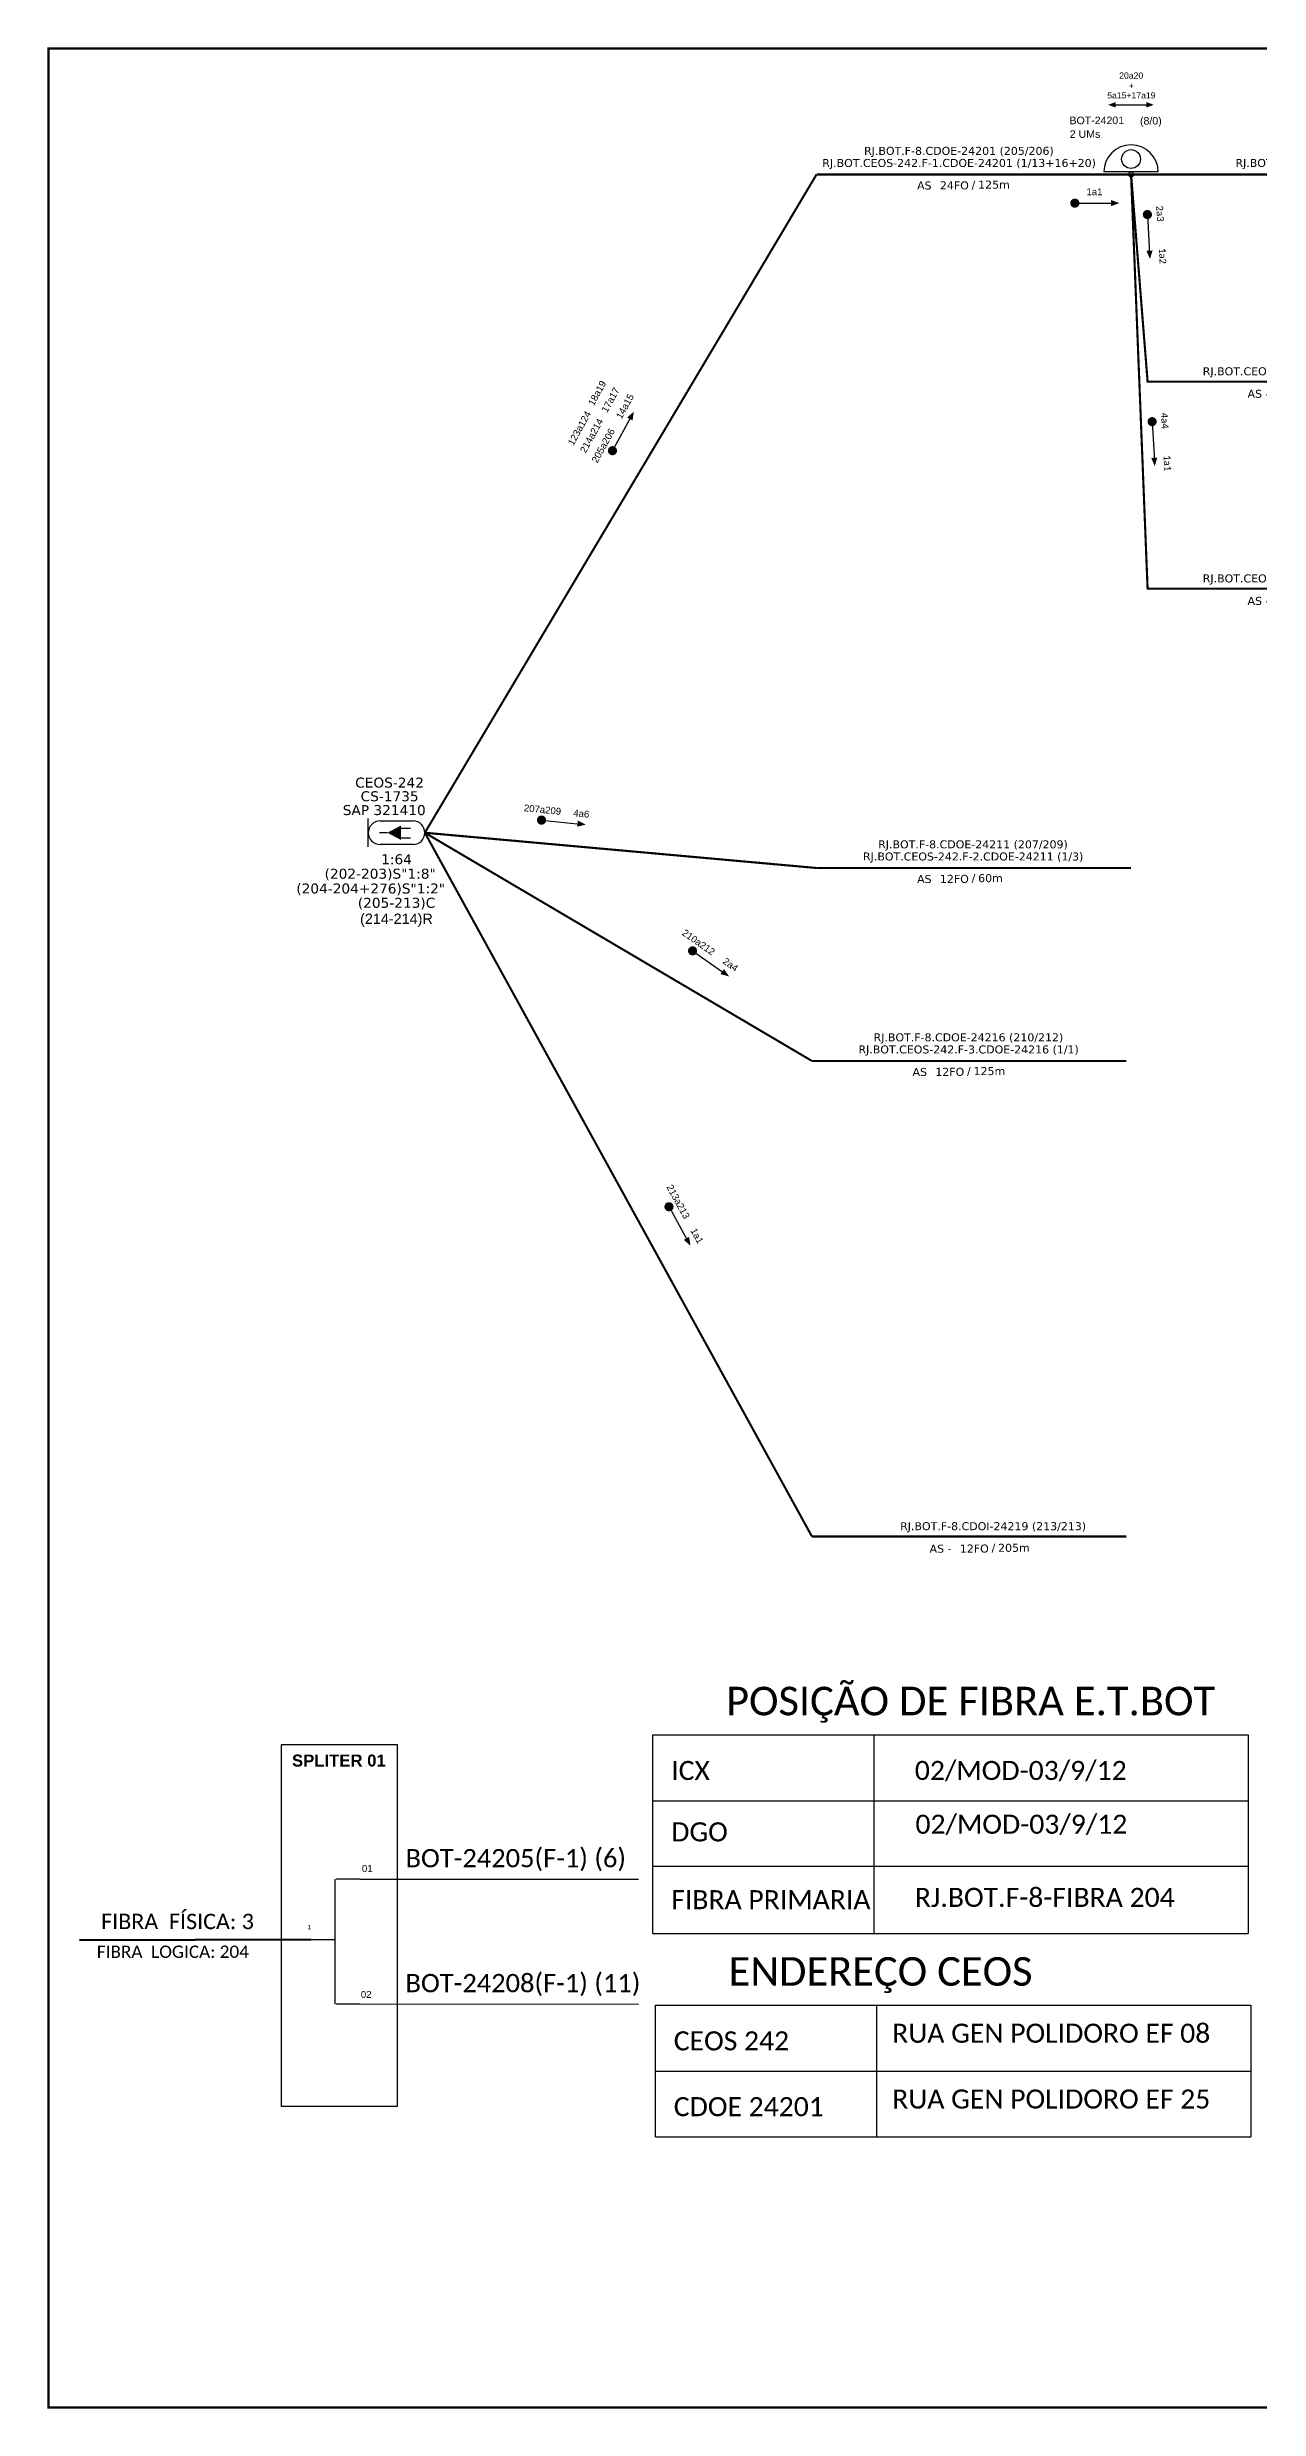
# Model space of a CAD drawing. Extents: x 255 to 1836, y -45 to 1302.
# Drawn here: x 992 to 1284, y -45 to 523 of the extents above; entities that cross this region are included whole.
import ezdxf
from ezdxf.enums import TextEntityAlignment as Align

# ---------------------------------------------------------------- set-up
doc = ezdxf.new("R2010")
doc.units = 0
for name, color, linetype in [('10F1_FORMATO', 7, 'Continuous'), ('20.4-CEOS', 1, 'Continuous'), ('CAP a instalar', 1, 'Continuous'), ('label_cabos', 7, 'Continuous'), ('SETA', 7, 'Continuous'), ('UNIFILAR', 7, 'Continuous')]:
    doc.layers.add(name, color=color, linetype=linetype)
for name, color, linetype, lineweight in [("20.0-LEGENDA DOS CDO'S", 1, 'Continuous', 0), ('20.2-CDO_POSTE', 1, 'Continuous', 5), ('40.1-ETIQUETAS', 1, 'Continuous', 20)]:
    doc.layers.add(name, color=color, linetype=linetype, lineweight=lineweight)
doc.styles.add('ARIAL', font='arial.ttf')
doc.styles.add('siredit', font='verdana.ttf')
doc.styles.get("Standard").update_dxf_attribs({"font": 'arial.ttf'})
doc.styles.add('WMF-Calibri0', font='calibri.ttf')
doc.linetypes.add('FENCELINE1', pattern='A,0.25,-0.1,[133,ltypeshp.shx,S=0.1,R=0,X=-0.1,Y=0],-0.1,1', length=1.45)

# ---------------------------------------------------------------- blocks, each defined once
blk = doc.blocks.new('CDOE-TEXTO PADRÃO')
at = {"layer": "20.0-LEGENDA DOS CDO'S", "color": 0, "style": 'ARIAL'}
for tag, p in [('CDO_N', (0.49, 7.39)), ('CORDOALHA', (0.5, 4.33)), ('SAP', (0.51, 1.67)), ('SPLITER_1', (0.59, -0.91)), ('SPLITER_2', (0.6, -3.55)), ('(XX-XX_F)S', (0.54, -8.29)), ('(XX-XX_L)S', (0.55, -10.83)), ('UMS', (0.55, -13.15))]:
    blk.add_attdef(tag, p, '', height=1.7, rotation=0.118, dxfattribs=at)
blk.add_attdef('FIBRAS_UTILIZADAS', text='', height=1.7, rotation=0.118, dxfattribs=at).set_placement((19.77, 7.43), align=Align.CENTER)
blk = doc.blocks.new('ETIQUETA_RS5F')
at = {"layer": '40.1-ETIQUETAS', "color": 0, "style": 'siredit'}
blk.add_text('/', height=1.5, dxfattribs=at).set_placement((1.58, -1.95), align=Align.MIDDLE_RIGHT)
for tag, p in [('ETIQUETA_R_PRIMARIA', (1.21, 4.1)), ('ETIQUETA_R_SECUNDARIA', (1.21, 2.1)), ('F_ATIVAS/F_MORTAS', (1.14, -4.24))]:
    blk.add_attdef(tag, text='', height=1.5, dxfattribs=at).set_placement(p, align=Align.MIDDLE_CENTER)
for tag, p in [('TIPO_CABO', (-6.58, -2.12)), ('CAP_CABO', (0.4, -2.09))]:
    blk.add_attdef(tag, text='', height=1.5, dxfattribs=at).set_placement(p, align=Align.MIDDLE_RIGHT)
blk.add_attdef('METROS', text='', height=1.5, dxfattribs=at).set_placement((2.14, -1.95), align=Align.MIDDLE_LEFT)
for tag, p in [('FUSÃO_1', (0.85, -8.39)), ('FUSÃO_2', (0.85, -10.6)), ('FUSÃO_3', (0.85, -12.93)), ('FUSÃO_4', (0.85, -15.14)), ('FUSÃO_5', (0.85, -17.16))]:
    blk.add_attdef(tag, text='', height=1.5, dxfattribs=at).set_placement(p, align=Align.CENTER)
blk = doc.blocks.new('SAN')
at = {"layer": 'SETA'}
blk.add_lwpolyline([(-2.58, 0), (6.02, 0)], dxfattribs=at)
for points in [[(-2.1, -0.66), (-3.93, 0), (-2.1, 0.67)], [(5.33, 0.68), (7.16, 0.01), (5.33, -0.65)]]:
    blk.add_solid(points, dxfattribs=at)

msp = doc.modelspace()

# ---------------------------------------------------------------- linework, layer by layer
at = {"color": 7, "linetype": 'Continuous'}
for p, q in [((1061.41, 82.62), (1061.41, 52.58)), ((1067.39, 82.64), (1061.7, 82.64)), ((1055.5, 68.14), (1061.38, 68.14)), ((1067.39, 52.59), (1061.7, 52.59))]:
    msp.add_line(p, q, dxfattribs=at)
at = {"color": 10, "linetype": 'Continuous'}
for p, q in [((1067.39, 82.66), (1134.42, 82.64)), ((1067.39, 52.61), (1134.42, 52.59))]:
    msp.add_line(p, q, dxfattribs=at)
at = {"color": 1, "linetype": 'Continuous', "lineweight": 60}
msp.add_line((1055.62, 68.14), (999.96, 67.96), dxfattribs=at)
at = {"color": 7, "const_width": 1.1}
for points in [[(1238.83, 485.77, 1), (1239.93, 485.77, 1)], [(1256.79, 483.58, 1), (1256.86, 482.48, 1)], [(1257.94, 433.76, 1), (1258, 432.66, 1)], [(1127.91, 425.75, 1), (1128.44, 426.71, 1)], [(1141.5, 244.85, 1), (1142.03, 243.89, 1)]]:
    msp.add_lwpolyline(points, format="xyb", close=True, dxfattribs=at)
at = {"color": 7, "const_width": 1.1, "elevation": -0.9}
for points in [[(1110.56, 337.43, 1), (1111.66, 337.32, 1)], [(1146.99, 306.23, 1), (1147.89, 305.6, 1)]]:
    msp.add_lwpolyline(points, format="xyb", close=True, dxfattribs=at)
at = {"color": 7}
msp.add_lwpolyline([(1048.5, 27.99), (1076.49, 27.99), (1076.49, 114.91), (1048.5, 114.91)], close=True, dxfattribs=at)
at = {"color": 3, "ltscale": 0.5}
for points in [[(1137.92, 69.58), (1137.92, 117.32), (1281.08, 117.32), (1281.08, 69.58)], [(1191.01, 117.32), (1191.01, 69.58)], [(1137.92, 101.49), (1281.08, 101.49)], [(1137.92, 85.73), (1281.08, 85.73)], [(1137.92, 69.58), (1281.08, 69.58)], [(1138.55, 36.44), (1138.55, 52.28), (1281.7, 52.28), (1281.7, 36.44)], [(1191.64, 52.28), (1191.64, 36.44)], [(1138.55, 36.44), (1281.7, 36.44)], [(1138.55, 20.61), (1138.55, 36.44), (1281.7, 36.44), (1281.7, 20.61)], [(1191.64, 36.44), (1191.64, 20.61)], [(1138.55, 20.61), (1281.7, 20.61)]]:
    msp.add_lwpolyline(points, dxfattribs=at)
at = {"layer": '10F1_FORMATO', "const_width": 0.593}
msp.add_lwpolyline([(992.52, -44.47), (992.52, 522.98), (1789.32, 522.98), (1789.32, -44.47)], close=True, dxfattribs=at)
at = {"layer": '20.4-CEOS', "color": 7}
for p, q in [((1072.27, 337.16), (1080.22, 337.16)), ((1080.22, 331.49), (1072.27, 331.49))]:
    msp.add_line(p, q, dxfattribs=at)
for points in [[(1069.44, 330.91), (1069.44, 337.74)], [(1077.19, 335.45), (1079.6, 335.45)], [(1074.05, 334.33), (1072.14, 334.33)], [(1077.19, 333.09), (1079.6, 333.09)]]:
    msp.add_lwpolyline(points, dxfattribs=at)
msp.add_lwpolyline([(1074.05, 334.33, 0, 3.5, 0), (1077.33, 334.33, 3.5, 3.5, 0)], format="xyseb", dxfattribs=at)
for centre, start, end in [((1072.27, 334.33), 90, 270), ((1080.22, 334.33), 270, 90)]:
    msp.add_arc(centre, 2.83, start, end, dxfattribs=at)
at = {"layer": 'CAP a instalar', "color": 7, "linetype": 'FENCELINE1', "ltscale": 7, "const_width": 0.513}
for points in [[(1177.25, 492.66), (1083.05, 334.33)], [(1252.9, 492.66), (1177.25, 492.66)], [(1370.43, 492.66), (1252.91, 492.66)], [(1328.54, 442.85), (1256.88, 442.85), (1252.91, 492.66)], [(1328.54, 393.03), (1256.88, 393.03), (1252.9, 492.66)], [(1176.15, 165.05), (1083.05, 334.33)], [(1176.15, 279.44), (1083.05, 334.33)], [(1177.25, 325.85), (1083.05, 334.33)], [(1252.9, 325.85), (1177.25, 325.85)], [(1251.8, 279.44), (1176.15, 279.44)], [(1251.8, 165.05), (1176.15, 165.05)]]:
    msp.add_lwpolyline(points, dxfattribs=at)
at = {"layer": 'label_cabos', "color": 7}
msp.add_line((1259.45, 493.27), (1246.36, 493.27), dxfattribs=at)
for centre, radius in [((1252.9, 496.38), 2.26), ((1252.91, 492.66), 0.606)]:
    msp.add_circle(centre, radius, dxfattribs=at)
msp.add_arc((1252.9, 493.27), 6.54, 0, 180, dxfattribs=at)
at = {"layer": 'SETA', "color": 7}
for points in [[(1239.38, 485.77), (1248.84, 485.77)], [(1256.83, 483.03), (1257.37, 473.59)], [(1128.17, 426.23), (1132.73, 434.51)], [(1257.97, 433.21), (1258.52, 423.77)], [(1141.77, 244.37), (1146.32, 236.08)]]:
    msp.add_lwpolyline(points, dxfattribs=at)
at = {"layer": 'SETA', "color": 7, "elevation": -0.9}
for points in [[(1111.11, 337.37), (1120.52, 336.41)], [(1147.44, 305.92), (1155.18, 300.48)]]:
    msp.add_lwpolyline(points, dxfattribs=at)
at = {"layer": 'SETA', "color": 7}
for points in [[(1248.08, 486.52), (1250.09, 485.78), (1248.08, 485.05)], [(1258.07, 474.39), (1257.46, 472.33), (1256.61, 474.3)], [(1131.71, 434.21), (1133.32, 435.62), (1132.99, 433.5)], [(1259.22, 424.57), (1258.6, 422.51), (1257.76, 424.48)], [(1119.84, 337.24, -0.9), (1121.77, 336.3, -0.9), (1119.69, 335.78, -0.9)], [(1154.99, 301.53, -0.9), (1156.22, 299.77, -0.9), (1154.14, 300.33, -0.9)], [(1146.61, 237.11), (1146.94, 234.99), (1145.33, 236.4)]]:
    msp.add_solid(points, dxfattribs=at)

# ---------------------------------------------------------------- block references
at = {"layer": '20.2-CDO_POSTE', "color": 7}
ref = msp.add_blockref('CDOE-TEXTO PADRÃO', (1245.91, 492.58), dxfattribs=dict(at, xscale=1.069200003147125, yscale=1.069200003147125, zscale=1.069200003147125))
ref.add_attrib('CDO_N', 'BOT-24201', (1238.1, 504.76), dxfattribs={"layer": "20.0-LEGENDA DOS CDO'S", "color": 0, "height": 1.817, "rotation": 0.118, "style": 'ARIAL'})
ref.add_attrib('CORDOALHA', '2 UMs', (1238.17, 501.48), dxfattribs={"layer": "20.0-LEGENDA DOS CDO'S", "color": 0, "height": 1.817, "rotation": 0.118, "style": 'ARIAL'})
ref.add_attrib('FIBRAS_UTILIZADAS', '       (8/0)', dxfattribs={"layer": "20.0-LEGENDA DOS CDO'S", "color": 0, "height": 1.8175, "rotation": 0.118, "style": 'ARIAL'}).set_placement((1255.2, 504.67), align=Align.CENTER)
at = {"layer": '40.1-ETIQUETAS', "color": 7}
ref = msp.add_blockref('ETIQUETA_RS5F', (1294.68, 442.63), dxfattribs=dict(at, xscale=1.283039983498747, yscale=1.283039983498747, zscale=1.283039983498747))
ref.add_attrib('ETIQUETA_R_SECUNDARIA', 'RJ.BOT.CEOS-242.F-1.CDOI-24202 (2/3)', dxfattribs={"color": 0, "height": 1.9246, "style": 'siredit'}).set_placement((1296.2, 445.33), align=Align.MIDDLE_CENTER)
ref.add_attrib('TIPO_CABO', 'AS -', dxfattribs={"color": 0, "height": 1.925, "style": 'siredit'}).set_placement((1286.19, 439.92), align=Align.MIDDLE_RIGHT)
ref.add_attrib('CAP_CABO', '12FO', dxfattribs={"color": 0, "height": 1.925, "style": 'siredit'}).set_placement((1295.15, 439.94), align=Align.MIDDLE_RIGHT)
ref.add_attrib('METROS', '145m', dxfattribs={"color": 0, "height": 1.925, "style": 'siredit'}).set_placement((1297.39, 440.12), align=Align.MIDDLE_LEFT)
ref = msp.add_blockref('ETIQUETA_RS5F', (1294.68, 392.81), dxfattribs=dict(at, xscale=1.283039983498747, yscale=1.283039983498747, zscale=1.283039983498747))
ref.add_attrib('ETIQUETA_R_SECUNDARIA', 'RJ.BOT.CEOS-242.F-1.CDOI-24203 (4/4)', dxfattribs={"color": 0, "height": 1.9246, "style": 'siredit'}).set_placement((1296.2, 395.51), align=Align.MIDDLE_CENTER)
ref.add_attrib('TIPO_CABO', 'AS -', dxfattribs={"color": 0, "height": 1.925, "style": 'siredit'}).set_placement((1286.19, 390.1), align=Align.MIDDLE_RIGHT)
ref.add_attrib('CAP_CABO', '12FO', dxfattribs={"color": 0, "height": 1.925, "style": 'siredit'}).set_placement((1295.15, 390.13), align=Align.MIDDLE_RIGHT)
ref.add_attrib('METROS', '125m', dxfattribs={"color": 0, "height": 1.925, "style": 'siredit'}).set_placement((1297.39, 390.3), align=Align.MIDDLE_LEFT)
ref = msp.add_blockref('ETIQUETA_RS5F', (1213.41, 325.92), dxfattribs=dict(at, xscale=1.283039983498747, yscale=1.283039983498747, zscale=1.283039983498747))
ref.add_attrib('ETIQUETA_R_PRIMARIA', 'RJ.BOT.F-8.CDOE-24211 (207/209)', dxfattribs={"color": 0, "height": 1.9246, "style": 'siredit'}).set_placement((1214.88, 331.54), align=Align.MIDDLE_CENTER)
ref.add_attrib('ETIQUETA_R_SECUNDARIA', 'RJ.BOT.CEOS-242.F-2.CDOE-24211 (1/3)', dxfattribs={"color": 0, "height": 1.9246, "style": 'siredit'}).set_placement((1214.93, 328.62), align=Align.MIDDLE_CENTER)
ref.add_attrib('TIPO_CABO', 'AS', dxfattribs={"color": 0, "height": 1.925, "style": 'siredit'}).set_placement((1204.92, 323.21), align=Align.MIDDLE_RIGHT)
ref.add_attrib('CAP_CABO', '12FO', dxfattribs={"color": 0, "height": 1.925, "style": 'siredit'}).set_placement((1213.88, 323.24), align=Align.MIDDLE_RIGHT)
ref.add_attrib('METROS', '60m', dxfattribs={"color": 0, "height": 1.925, "style": 'siredit'}).set_placement((1216.12, 323.41), align=Align.MIDDLE_LEFT)
ref = msp.add_blockref('ETIQUETA_RS5F', (1212.31, 279.51), dxfattribs=dict(at, xscale=1.283039983498747, yscale=1.283039983498747, zscale=1.283039983498747))
ref.add_attrib('ETIQUETA_R_PRIMARIA', 'RJ.BOT.F-8.CDOE-24216 (210/212)', dxfattribs={"color": 0, "height": 1.9246, "style": 'siredit'}).set_placement((1213.78, 285.12), align=Align.MIDDLE_CENTER)
ref.add_attrib('ETIQUETA_R_SECUNDARIA', 'RJ.BOT.CEOS-242.F-3.CDOE-24216 (1/1)', dxfattribs={"color": 0, "height": 1.9246, "style": 'siredit'}).set_placement((1213.83, 282.21), align=Align.MIDDLE_CENTER)
ref.add_attrib('TIPO_CABO', 'AS', dxfattribs={"color": 0, "height": 1.925, "style": 'siredit'}).set_placement((1203.82, 276.79), align=Align.MIDDLE_RIGHT)
ref.add_attrib('CAP_CABO', '12FO', dxfattribs={"color": 0, "height": 1.925, "style": 'siredit'}).set_placement((1212.78, 276.82), align=Align.MIDDLE_RIGHT)
ref.add_attrib('METROS', '125m', dxfattribs={"color": 0, "height": 1.925, "style": 'siredit'}).set_placement((1215.02, 277), align=Align.MIDDLE_LEFT)
ref = msp.add_blockref('ETIQUETA_RS5F', (1218.21, 164.83), dxfattribs=dict(at, xscale=1.283039983498747, yscale=1.283039983498747, zscale=1.283039983498747))
ref.add_attrib('ETIQUETA_R_SECUNDARIA', 'RJ.BOT.F-8.CDOI-24219 (213/213)', dxfattribs={"color": 0, "height": 1.9246, "style": 'siredit'}).set_placement((1219.72, 167.53), align=Align.MIDDLE_CENTER)
ref.add_attrib('TIPO_CABO', 'AS -', dxfattribs={"color": 0, "height": 1.925, "style": 'siredit'}).set_placement((1209.72, 162.12), align=Align.MIDDLE_RIGHT)
ref.add_attrib('CAP_CABO', '12FO', dxfattribs={"color": 0, "height": 1.925, "style": 'siredit'}).set_placement((1218.68, 162.15), align=Align.MIDDLE_RIGHT)
ref.add_attrib('METROS', '205m', dxfattribs={"color": 0, "height": 1.925, "style": 'siredit'}).set_placement((1220.92, 162.33), align=Align.MIDDLE_LEFT)
at = {"layer": 'UNIFILAR', "color": 7, "lineweight": -3, "xscale": 0.9921352053415357, "yscale": 0.9921352053415357, "zscale": 0.9921352053415357}
msp.add_blockref('SAN', (1251.28, 509.42), dxfattribs=at)

# ---------------------------------------------------------------- texts
at = {"color": 7, "style": 'ARIAL'}
for s, height, p in [('5a15+17a19', 1.488, (1252.98, 510.96)), ('1a1', 1.65, (1244.11, 487.69)), ('(214-214)R', 2.475, (1076.21, 312.41))]:
    msp.add_text(s, height=height, dxfattribs=at).set_placement(p, align=Align.CENTER)
for s, rotation, p in [('18a19', 61.1853, (1125.21, 439.68)), ('17a17', 61.1853, (1128.41, 438.04)), ('14a15', 61.1853, (1131.9, 436.51)), ('205a206', 61.1853, (1126.67, 427.05)), ('207a209', 354.1972, (1111.27, 339.07, -0.9)), ('4a6', 354.1972, (1120.61, 338.12, -0.9)), ('210a212', 324.9372, (1148.41, 307.32, -0.9)), ('2a4', 324.9372, (1156.1, 301.93, -0.9)), ('213a213', 298.8147, (1143.26, 245.2)), ('1a1', 298.8147, (1147.79, 236.98))]:
    msp.add_text(s, height=1.65, rotation=rotation, dxfattribs=at).set_placement(p, align=Align.CENTER)
at = {"color": 7, "attachment_point": 1}
for s, insert, char_height, width, style in [('20{\\C7;a}20\\P    {\\C7;+}', (1250.05, 517.21), 1.4882, 13.5376, 'ARIAL'), ('POSIÇÃO DE FIBRA E.T.BOT', (1155.49, 128.9), 6.8637, 753.6823, 'WMF-Calibri0'), ('ICX', (1142.3, 111.06), 4.576, 753.6823, 'WMF-Calibri0'), ('02/MOD-03/9/12', (1200.9, 111.06), 4.5758, 753.6823, 'WMF-Calibri0'), ('02/MOD-03/9/12', (1201.05, 98.13), 4.5758, 753.6823, 'WMF-Calibri0'), ('DGO', (1142.3, 96.29), 4.576, 753.6823, 'WMF-Calibri0'), ('FIBRA PRIMARIA', (1142.3, 79.98), 4.5758, 753.6823, 'WMF-Calibri0'), ('RJ.BOT.F-8-FIBRA 204', (1200.9, 80.53), 4.5758, 753.6823, 'WMF-Calibri0'), ('ENDEREÇO CEOS', (1156.11, 63.86), 6.8637, 753.6823, 'WMF-Calibri0'), ('CEOS 242', (1142.92, 46.02), 4.576, 753.6823, 'WMF-Calibri0'), ('RUA GEN POLIDORO EF 08', (1195.45, 47.86), 4.5758, 753.6823, 'WMF-Calibri0'), ('CDOE 24201', (1142.92, 30.19), 4.576, 753.6823, 'WMF-Calibri0'), ('RUA GEN POLIDORO EF 25', (1195.45, 32.03), 4.5758, 753.6823, 'WMF-Calibri0')]:
    msp.add_mtext(s, dxfattribs=dict(at, insert=insert, char_height=char_height, width=width, style=style))
at = {"color": 7, "char_height": 1.65, "width": 27.8947, "attachment_point": 5, "rotation": 273.3058}
for s, insert in [('{\\fCalibri|b0|i0|c0|p34;\\C7;2a3}', (1259.87, 483.27)), ('{\\fCalibri|b0|i0|c0|p34;\\C7;1a2}', (1260.49, 473.05)), ('{\\fCalibri|b0|i0|c0|p34;\\C7;4a4}', (1261.01, 433.45)), ('{\\fCalibri|b0|i0|c0|p34;\\C7;1a1}', (1261.64, 423.23))]:
    msp.add_mtext(s, dxfattribs=dict(at, insert=insert))
at = {"color": 7, "char_height": 1.65, "width": 9.3757, "attachment_point": 1, "rotation": 61.1853, "style": 'ARIAL'}
for s, insert in [('123a124', (1117.32, 428.11)), ('214a214', (1120.26, 426.31))]:
    msp.add_mtext(s, dxfattribs=dict(at, insert=insert))
for s, insert, char_height, width, attachment_point in [('\\C10;\\fArial|b1|i0|c0|p34;SPLITER 01', (1062.37, 111.14), 2.8759, 26.9275, 5), ('\\C7;\\fArial|b0|i0;\\H0.578704x;01 ', (1069.2, 85.18), 2.8759, 5.5987, 5), ('\\C1;\\fCalibri|b0|i0|c0|p34;BOT-24205(F-1) (6)', (1078.4, 87.2), 4.3891, 114.2535, 4), ('{\\fCalibri|b0|i0|c0|p34;\\C7;FIBRA  FÍSICA: 3}', (1023.56, 72.43), 3.7032, 55.9872, 5), ('\\C7;\\fArial|b0|i0|;\\H1.0273588255048;1', (1055.23, 71.09), 2.8759, 2.8486, 5), ('{\\fCalibri|b0|i0|c0|p34;\\C7;FIBRA  LOGICA: 204}', (1022.44, 65.15), 2.9627, 55.9872, 5), ('{\\fCalibri|b0|i0|c0|p34;\\C7;BOT-24208(F-1) (11)}', (1078.39, 57.15), 4.3891, 114.2535, 4), ('\\C7;\\fArial|b0|i0;\\H0.578704x;02 ', (1068.95, 54.89), 2.8759, 6.0883, 5)]:
    msp.add_mtext(s, dxfattribs=dict(insert=insert, char_height=char_height, width=width, attachment_point=attachment_point))
at = {"layer": '20.4-CEOS', "color": 7, "style": 'siredit'}
for s, height, p in [('CEOS-242', 2.401, (1074.56, 347.59)), ('SAP 321410', 2.401, (1073.28, 340.98)), ('CS-1735', 2.401, (1074.58, 344.31)), ('(202-203)S"1:8"', 2.4008, (1072.31, 325.68)), ('1:64', 2.401, (1076.24, 329.15)), ('(204-204+276)S"1:2"', 2.4008, (1070.03, 322.12)), ('(205-213)C', 2.401, (1076.24, 318.68))]:
    msp.add_text(s, height=height, dxfattribs=at).set_placement(p, align=Align.TOP_CENTER)
at = {"layer": '40.1-ETIQUETAS', "color": 7, "style": 'siredit'}
for s, p in [('RJ.BOT.CEOS-242.F-1.CDOE-24201 (1/13+16+20)', (1211.54, 495.44)), ('RJ.BOT.F-8.CDOE-24201 (205/206)', (1211.49, 498.35)), ('RJ.BOT.CEOS-242.F-1.CDOE-24204 (5/13+20)', (1308.13, 495.44))]:
    msp.add_text(s, height=1.9246, dxfattribs=at).set_placement(p, align=Align.MIDDLE_CENTER)
for s, height, p in [('AS', 1.925, (1204.92, 490.02)), ('24FO', 1.925, (1213.88, 490.05)), ('/', 1.92, (1215.44, 490.23))]:
    msp.add_text(s, height=height, dxfattribs=at).set_placement(p, align=Align.MIDDLE_RIGHT)
msp.add_text('125m', height=1.925, dxfattribs=at).set_placement((1216.12, 490.23), align=Align.MIDDLE_LEFT)

doc.saveas('drawing.dxf')
